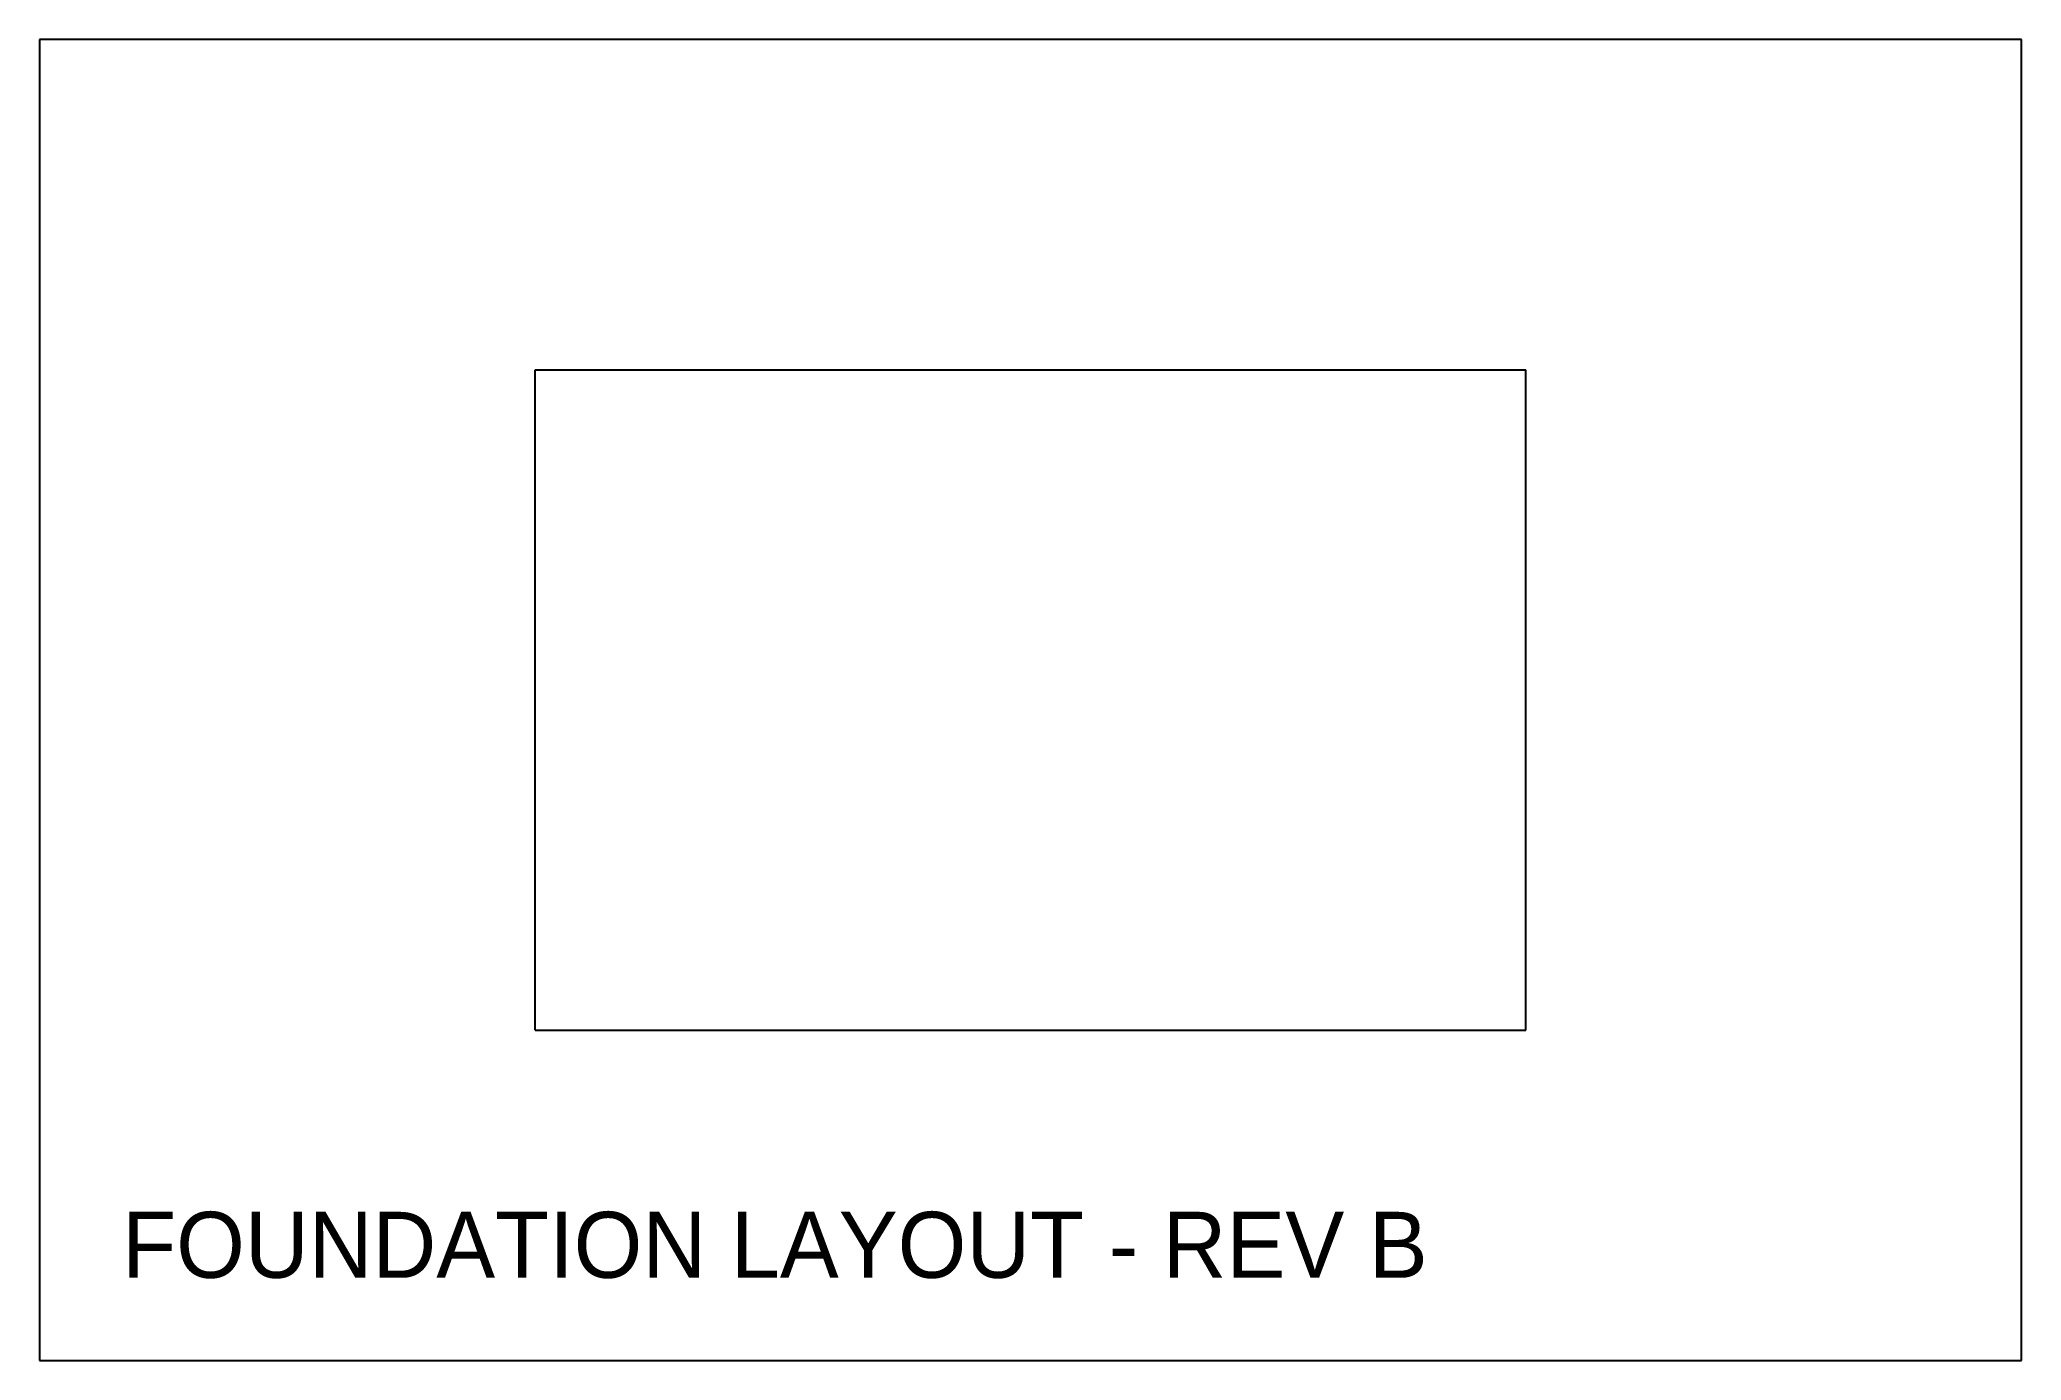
# Model space of a CAD drawing. Header units: millimetres. Extents: x 0 to 120, y 0 to 80.
import ezdxf

# ---------------------------------------------------------------- set-up
doc = ezdxf.new("R2010")
doc.units = ezdxf.units.MM
doc.layers.get('0').update_dxf_attribs({"linetype": 'CONTINUOUS'})

msp = doc.modelspace()

# ---------------------------------------------------------------- linework, layer by layer
for p, q in [((120, 80), (0, 80)), ((0, 80), (0, 0)), ((120, 0), (120, 80)), ((30, 20), (30, 60)), ((30, 60), (90, 60)), ((90, 20), (90, 60)), ((30, 20), (90, 20)), ((0, 0), (120, 0))]:
    msp.add_line(p, q)

# ---------------------------------------------------------------- texts
msp.add_text('FOUNDATION LAYOUT - REV B', height=4).set_placement((5, 5))

doc.saveas('drawing.dxf')
